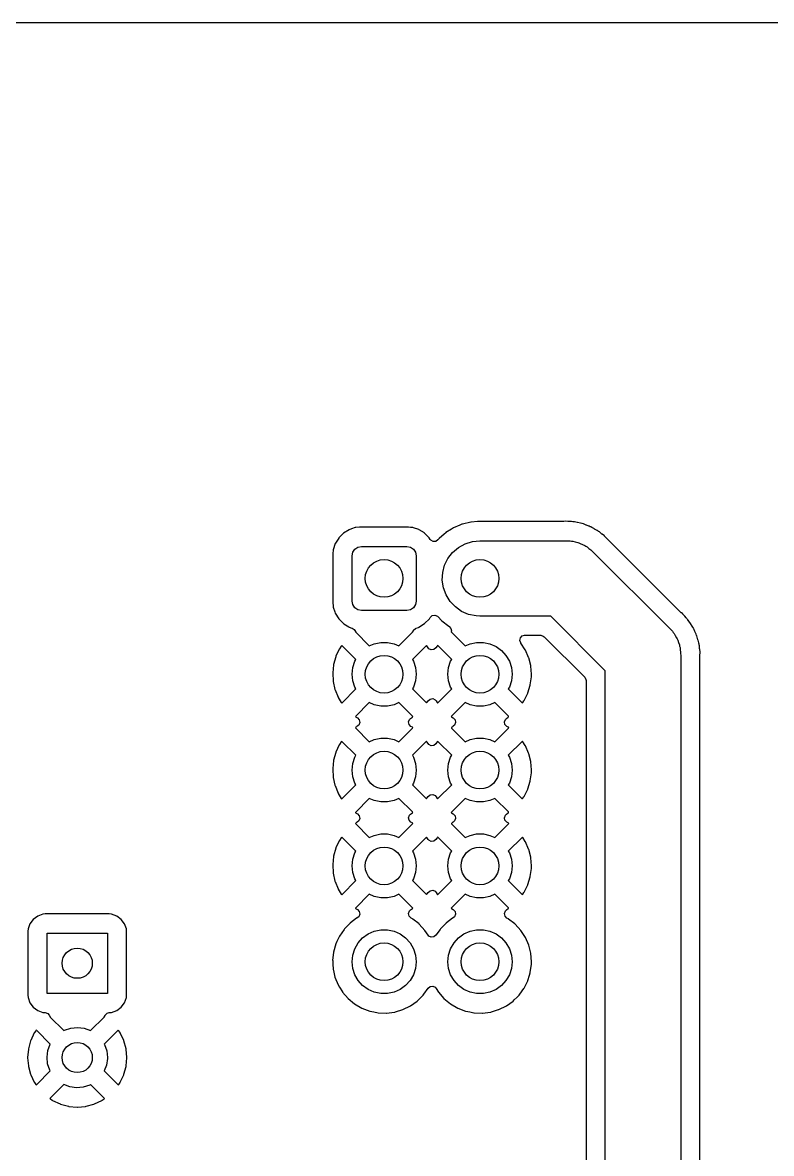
# Model space of a CAD drawing. Extents: x 80 to 223, y -132 to -72.
# Drawn here: x 159.08 to 178.91, y -101.85 to -71.88 of the extents above; entities that cross this region are included whole.
import ezdxf

# ---------------------------------------------------------------- set-up
doc = ezdxf.new("R2010")
doc.units = 0
doc.layers.add('BLACK', color=7, linetype='CONTINUOUS')

msp = doc.modelspace()

# ---------------------------------------------------------------- linework, layer by layer
at = {"layer": 'BLACK', "linetype": 'CONTINUOUS'}
for p, q in [((84.8776, -71.8825), (218.137, -71.8825)), ((170.959, -85.1197), (170.954, -85.1201)), ((171.132, -85.1057), (170.959, -85.1197)), ((170.959, -85.1197), (170.959, -85.1197)), ((171.135, -85.1055), (171.132, -85.1057)), ((171.132, -85.1057), (171.132, -85.1057)), ((173.402, -85.1055), (171.135, -85.1055)), ((173.414, -85.1049), (173.402, -85.1055)), ((173.417, -85.1046), (173.414, -85.1049)), ((173.456, -85.1008), (173.417, -85.1046)), ((173.52, -85.1049), (173.456, -85.1008)), ((173.526, -85.1053), (173.52, -85.1049)), ((173.534, -85.1055), (173.526, -85.1053)), ((173.59, -85.1055), (173.534, -85.1055)), ((173.591, -85.1056), (173.59, -85.1055)), ((173.615, -85.1066), (173.591, -85.1056)), ((173.591, -85.1056), (173.591, -85.1056)), ((173.619, -85.1068), (173.615, -85.1066)), ((173.615, -85.1066), (173.615, -85.1066)), ((173.652, -85.1124), (173.619, -85.1068)), ((173.665, -85.114), (173.652, -85.1124)), ((173.698, -85.1161), (173.665, -85.114)), ((173.774, -85.1335), (173.698, -85.1161)), ((167.582, -85.4155), (167.576, -85.4207)), ((167.732, -85.3224), (167.582, -85.4155)), ((167.79, -85.3032), (167.732, -85.3224)), ((167.893, -85.2687), (167.79, -85.3032)), ((167.9, -85.2665), (167.893, -85.2687)), ((167.893, -85.2687), (167.893, -85.2687)), ((167.907, -85.2658), (167.9, -85.2665)), ((168.002, -85.2558), (167.907, -85.2658)), ((167.907, -85.2658), (167.907, -85.2658)), ((168.006, -85.2555), (168.002, -85.2558)), ((168.002, -85.2558), (168.002, -85.2558)), ((169.306, -85.2555), (168.006, -85.2555)), ((169.358, -85.2608), (169.306, -85.2555)), ((169.404, -85.2655), (169.358, -85.2608)), ((169.411, -85.2662), (169.404, -85.2655)), ((169.404, -85.2655), (169.404, -85.2655)), ((169.417, -85.2684), (169.411, -85.2662)), ((169.431, -85.2728), (169.417, -85.2684)), ((169.417, -85.2684), (169.417, -85.2684)), ((169.579, -85.3219), (169.431, -85.2728)), ((169.585, -85.3257), (169.579, -85.3219)), ((169.722, -85.4105), (169.585, -85.3257)), ((169.585, -85.3257), (169.585, -85.3257)), ((169.729, -85.4147), (169.722, -85.4105)), ((169.854, -85.5397), (169.729, -85.4147)), ((170.289, -85.4022), (170.245, -85.4416)), ((170.294, -85.3995), (170.289, -85.4022)), ((170.444, -85.3048), (170.294, -85.3995)), ((170.294, -85.3995), (170.294, -85.3995)), ((170.495, -85.2728), (170.444, -85.3048)), ((170.663, -85.2016), (170.495, -85.2728)), ((170.714, -85.1799), (170.663, -85.2016)), ((170.718, -85.178), (170.714, -85.1799)), ((170.714, -85.1799), (170.714, -85.1799)), ((170.735, -85.1737), (170.718, -85.178)), ((170.949, -85.1213), (170.735, -85.1737)), ((170.954, -85.1201), (170.949, -85.1213)), ((170.949, -85.1213), (170.949, -85.1213)), ((173.781, -85.1348), (173.774, -85.1335)), ((173.858, -85.1481), (173.781, -85.1348)), ((173.889, -85.1588), (173.858, -85.1481)), ((173.903, -85.1626), (173.889, -85.1588)), ((173.935, -85.1698), (173.903, -85.1626)), ((173.939, -85.1717), (173.935, -85.1698)), ((174.007, -85.1993), (173.939, -85.1717)), ((173.939, -85.1717), (173.939, -85.1717)), ((174.014, -85.2016), (174.007, -85.1993)), ((174.083, -85.2255), (174.014, -85.2016)), ((174.088, -85.2272), (174.083, -85.2255)), ((174.083, -85.2255), (174.083, -85.2255)), ((174.092, -85.2296), (174.088, -85.2272)), ((174.117, -85.2427), (174.092, -85.2296)), ((174.092, -85.2296), (174.092, -85.2296)), ((174.129, -85.2485), (174.117, -85.2427)), ((174.16, -85.2608), (174.129, -85.2485)), ((174.207, -85.2896), (174.16, -85.2608)), ((174.227, -85.3015), (174.207, -85.2896)), ((174.233, -85.3048), (174.227, -85.3015)), ((174.302, -85.3419), (174.233, -85.3048)), ((174.328, -85.3618), (174.302, -85.3419)), ((174.339, -85.3695), (174.328, -85.3618)), ((174.363, -85.3839), (174.339, -85.3695)), ((174.367, -85.3865), (174.363, -85.3839)), ((174.363, -85.3839), (174.363, -85.3839)), ((174.371, -85.3898), (174.367, -85.3865)), ((174.427, -85.4374), (174.371, -85.3898)), ((174.371, -85.3898), (174.371, -85.3898)), ((167.364, -85.6913), (167.308, -85.8591)), ((167.368, -85.6838), (167.364, -85.6913)), ((167.453, -85.5469), (167.368, -85.6838)), ((167.457, -85.5407), (167.453, -85.5469)), ((167.453, -85.5469), (167.453, -85.5469)), ((167.519, -85.4786), (167.457, -85.5407)), ((167.576, -85.4207), (167.519, -85.4786)), ((169.879, -85.5786), (169.854, -85.5397)), ((169.893, -85.5973), (169.879, -85.5786)), ((169.953, -85.6341), (169.893, -85.5973)), ((170.024, -85.6322), (169.953, -85.6341)), ((170.083, -85.5922), (170.024, -85.6322)), ((170.104, -85.5666), (170.083, -85.5922)), ((170.107, -85.5627), (170.104, -85.5666)), ((170.104, -85.5666), (170.104, -85.5666)), ((170.111, -85.5594), (170.107, -85.5627)), ((170.245, -85.4416), (170.111, -85.5593)), ((170.111, -85.5593), (170.111, -85.5594)), ((170.625, -85.7929), (170.802, -85.6949)), ((170.802, -85.6949), (170.995, -85.6344)), ((170.995, -85.6344), (171.196, -85.614)), ((171.196, -85.614), (173.482, -85.614)), ((173.482, -85.614), (173.587, -85.6195)), ((173.587, -85.6195), (173.622, -85.627)), ((173.622, -85.627), (173.659, -85.6298)), ((173.659, -85.6298), (173.721, -85.6476)), ((173.721, -85.6476), (173.784, -85.6608)), ((173.784, -85.6608), (173.818, -85.6754)), ((173.818, -85.6754), (173.853, -85.6855)), ((173.853, -85.6855), (173.911, -85.7154)), ((173.911, -85.7154), (173.97, -85.7411)), ((174.432, -85.4416), (174.427, -85.4374)), ((174.495, -85.4893), (174.432, -85.4416)), ((174.498, -85.493), (174.495, -85.4893)), ((174.563, -85.5618), (174.498, -85.493)), ((174.498, -85.493), (174.498, -85.493)), ((174.566, -85.5643), (174.563, -85.5618)), ((176.524, -87.5226), (174.566, -85.5643)), ((167.308, -85.8591), (167.297, -85.9636)), ((167.297, -85.9636), (167.297, -87.2644)), ((167.806, -86.014), (167.825, -85.9183)), ((167.806, -87.214), (167.806, -86.014)), ((167.825, -85.9183), (167.879, -85.8372)), ((167.879, -85.8372), (167.96, -85.783)), ((167.96, -85.783), (168.056, -85.764)), ((168.056, -85.764), (169.256, -85.764)), ((169.256, -85.764), (169.352, -85.783)), ((169.352, -85.783), (169.433, -85.8372)), ((169.433, -85.8372), (169.487, -85.9183)), ((169.487, -85.9183), (169.506, -86.014)), ((169.506, -86.014), (169.506, -87.214)), ((170.348, -86.0841), (170.472, -85.9244)), ((170.472, -85.9244), (170.625, -85.7929)), ((173.97, -85.7411), (174, -85.7621)), ((174, -85.7621), (174.032, -85.7792)), ((174.032, -85.7792), (174.083, -85.82)), ((174.083, -85.82), (174.135, -85.857)), ((174.135, -85.857), (174.161, -85.8837)), ((174.161, -85.8837), (174.189, -85.9069)), ((174.189, -85.9069), (176.221, -87.9389)), ((170.208, -86.461), (170.259, -86.2654)), ((170.259, -86.2654), (170.348, -86.0841)), ((170.197, -86.6628), (170.208, -86.461)), ((170.227, -86.8627), (170.197, -86.6628)), ((170.297, -87.0524), (170.227, -86.8627)), ((167.825, -87.3097), (167.806, -87.214)), ((169.506, -87.214), (169.487, -87.3097)), ((170.404, -87.2241), (170.297, -87.0524)), ((167.297, -87.2644), (167.298, -87.2676)), ((167.298, -87.2676), (167.298, -87.2676)), ((167.298, -87.2676), (167.304, -87.3292)), ((167.304, -87.3292), (167.308, -87.3702)), ((167.308, -87.3702), (167.311, -87.3767)), ((167.311, -87.3767), (167.311, -87.3767)), ((167.311, -87.3767), (167.353, -87.5034)), ((167.353, -87.5034), (167.364, -87.5379)), ((167.879, -87.3908), (167.825, -87.3097)), ((167.96, -87.445), (167.879, -87.3908)), ((168.056, -87.464), (167.96, -87.445)), ((169.256, -87.464), (168.056, -87.464)), ((169.352, -87.445), (169.256, -87.464)), ((169.433, -87.3908), (169.352, -87.445)), ((169.487, -87.3097), (169.433, -87.3908)), ((170.543, -87.371), (170.404, -87.2241)), ((170.708, -87.4869), (170.543, -87.371)), ((170.894, -87.5672), (170.708, -87.4869)), ((167.364, -87.5379), (167.458, -87.6883)), ((167.458, -87.6883), (167.463, -87.6935)), ((167.463, -87.6935), (167.508, -87.7383)), ((167.508, -87.7383), (167.583, -87.8133)), ((167.583, -87.8133), (167.589, -87.8171)), ((167.589, -87.8171), (167.589, -87.8171)), ((167.589, -87.8171), (167.726, -87.9017)), ((169.58, -87.9055), (169.73, -87.8125)), ((169.73, -87.8125), (169.855, -87.6873)), ((169.855, -87.6873), (169.879, -87.6481)), ((169.879, -87.6481), (169.932, -87.6006)), ((169.932, -87.6006), (170.002, -87.5892)), ((170.002, -87.5892), (170.067, -87.6174)), ((170.067, -87.6174), (170.078, -87.6276)), ((170.078, -87.6276), (170.183, -87.7387)), ((170.183, -87.7387), (170.187, -87.7418)), ((170.187, -87.7418), (170.187, -87.7418)), ((170.187, -87.7418), (170.367, -87.8788)), ((171.091, -87.6085), (170.894, -87.5672)), ((171.196, -87.614), (171.091, -87.6085)), ((173.068, -87.614), (171.196, -87.614)), ((174.514, -89.0602), (173.068, -87.614)), ((176.533, -87.5308), (176.524, -87.5226)), ((176.565, -87.5573), (176.533, -87.5308)), ((176.569, -87.5611), (176.565, -87.5573)), ((176.612, -87.6103), (176.569, -87.5611)), ((176.569, -87.5611), (176.569, -87.5611)), ((176.617, -87.616), (176.612, -87.6103)), ((176.657, -87.6557), (176.617, -87.616)), ((176.677, -87.6773), (176.657, -87.6557)), ((176.687, -87.6925), (176.677, -87.6773)), ((176.696, -87.7041), (176.687, -87.6925)), ((176.704, -87.7148), (176.696, -87.7041)), ((176.722, -87.7356), (176.704, -87.7148)), ((176.726, -87.7394), (176.722, -87.7356)), ((176.722, -87.7356), (176.722, -87.7356)), ((176.729, -87.7437), (176.726, -87.7394)), ((176.768, -87.8059), (176.729, -87.7437)), ((176.729, -87.7437), (176.729, -87.7437)), ((176.771, -87.8114), (176.768, -87.8059)), ((176.817, -87.8756), (176.771, -87.8114)), ((167.726, -87.9017), (167.733, -87.9061)), ((167.733, -87.9061), (167.804, -87.9296)), ((167.804, -87.9296), (167.808, -87.931)), ((167.808, -87.931), (167.867, -87.9714)), ((167.867, -87.9714), (167.877, -87.9972)), ((167.877, -87.9972), (167.879, -87.9965)), ((167.879, -87.9965), (167.904, -88.0428)), ((167.904, -88.0428), (168.264, -88.4031)), ((169.048, -88.4031), (169.409, -88.0414)), ((169.409, -88.0414), (169.432, -87.9997)), ((169.432, -87.9997), (169.434, -87.9897)), ((169.434, -87.9897), (169.485, -87.9395)), ((169.485, -87.9395), (169.505, -87.9305)), ((169.505, -87.9305), (169.563, -87.9113)), ((169.563, -87.9113), (169.58, -87.9055)), ((170.367, -87.8788), (170.376, -87.8861)), ((170.376, -87.8861), (170.381, -87.8885)), ((170.381, -87.8885), (170.381, -87.8886)), ((170.381, -87.8886), (170.427, -87.9423)), ((170.427, -87.9423), (170.438, -88.0033)), ((170.438, -88.0033), (170.436, -88.0289)), ((170.436, -88.0289), (170.444, -88.0428)), ((170.444, -88.0428), (170.804, -88.4031)), ((176.221, -87.9389), (176.291, -88.0167)), ((176.291, -88.0167), (176.311, -88.0474)), ((176.311, -88.0474), (176.335, -88.0753)), ((176.335, -88.0753), (176.366, -88.1318)), ((176.83, -87.9023), (176.817, -87.8756)), ((176.831, -87.9051), (176.83, -87.9023)), ((176.838, -87.917), (176.831, -87.9051)), ((176.855, -87.9448), (176.838, -87.917)), ((176.857, -87.9495), (176.855, -87.9448)), ((176.886, -88.0172), (176.857, -87.9495)), ((176.889, -88.0232), (176.886, -88.0172)), ((176.921, -88.0892), (176.889, -88.0232)), ((176.923, -88.0938), (176.921, -88.0892)), ((176.921, -88.0892), (176.921, -88.0892)), ((176.933, -88.1252), (176.923, -88.0938)), ((167.522, -88.4064), (167.474, -88.4767)), ((167.534, -88.3968), (167.522, -88.4064)), ((167.546, -88.4031), (167.534, -88.3968)), ((167.906, -88.7629), (167.546, -88.4031)), ((168.264, -88.4031), (168.393, -88.3456)), ((168.393, -88.3456), (168.567, -88.3087)), ((168.567, -88.3087), (168.745, -88.3087)), ((168.745, -88.3087), (168.919, -88.3456)), ((168.919, -88.3456), (169.048, -88.4031)), ((169.769, -88.4004), (169.406, -88.7629)), ((169.778, -88.396), (169.769, -88.4004)), ((169.789, -88.4052), (169.778, -88.396)), ((169.819, -88.452), (169.789, -88.4052)), ((170.062, -88.4064), (170.029, -88.4545)), ((170.074, -88.3968), (170.062, -88.4064)), ((170.086, -88.4031), (170.074, -88.3968)), ((170.446, -88.7629), (170.086, -88.4031)), ((170.804, -88.4031), (170.933, -88.3456)), ((170.933, -88.3456), (171.107, -88.3087)), ((171.107, -88.3087), (171.285, -88.3087)), ((171.285, -88.3087), (171.459, -88.3456)), ((171.459, -88.3456), (171.621, -88.4179)), ((172.252, -88.2592), (172.266, -88.1896)), ((172.276, -88.3223), (172.252, -88.2592)), ((172.266, -88.1896), (172.315, -88.1387)), ((172.276, -88.3226), (172.276, -88.3223)), ((172.277, -88.3246), (172.276, -88.3226)), ((172.277, -88.3254), (172.277, -88.3246)), ((172.278, -88.3269), (172.277, -88.3254)), ((172.394, -88.5057), (172.278, -88.3269)), ((172.315, -88.1387), (172.377, -88.1225)), ((172.377, -88.1225), (172.805, -88.1225)), ((172.805, -88.1225), (172.873, -88.1425)), ((172.873, -88.1425), (172.894, -88.1594)), ((172.894, -88.1594), (173.969, -89.2339)), ((176.366, -88.1318), (176.402, -88.1858)), ((176.402, -88.1858), (176.415, -88.2199)), ((176.415, -88.2199), (176.433, -88.2521)), ((176.433, -88.2521), (176.452, -88.3137)), ((176.452, -88.3137), (176.476, -88.3737)), ((176.476, -88.3737), (176.483, -88.4099)), ((176.483, -88.4099), (176.494, -88.4449)), ((176.937, -88.138), (176.933, -88.1252)), ((176.95, -88.1683), (176.937, -88.138)), ((176.951, -88.1732), (176.95, -88.1683)), ((176.969, -88.2446), (176.951, -88.1732)), ((176.971, -88.251), (176.969, -88.2446)), ((176.992, -88.3213), (176.971, -88.251)), ((176.993, -88.3262), (176.992, -88.3213)), ((176.994, -88.3312), (176.993, -88.3262)), ((176.998, -88.3587), (176.994, -88.3312)), ((177, -88.3721), (176.998, -88.3587)), ((177.008, -88.404), (177, -88.3721)), ((177.008, -88.4091), (177.008, -88.404)), ((177.014, -88.4824), (177.008, -88.4091)), ((177.008, -88.4091), (177.008, -88.4091)), ((167.376, -88.6885), (167.319, -88.8937)), ((167.379, -88.6788), (167.376, -88.6885)), ((167.469, -88.4856), (167.379, -88.6788)), ((167.474, -88.4767), (167.469, -88.4856)), ((169.84, -88.4764), (169.819, -88.452)), ((169.904, -88.5077), (169.84, -88.4764)), ((169.974, -88.4995), (169.904, -88.5077)), ((170.029, -88.4545), (169.974, -88.4995)), ((171.621, -88.4179), (171.765, -88.5223)), ((171.765, -88.5223), (171.884, -88.6544)), ((171.884, -88.6544), (171.973, -88.8083)), ((172.399, -88.5148), (172.394, -88.5057)), ((172.484, -88.7101), (172.399, -88.5148)), ((172.487, -88.7199), (172.484, -88.7101)), ((176.494, -88.4449), (176.5, -88.5092)), ((176.5, -88.5092), (176.511, -88.5728)), ((176.511, -88.5728), (176.51, -88.6095)), ((176.51, -88.6095), (176.514, -88.646)), ((176.514, -88.646), (176.514, -106.68)), ((177.015, -88.4889), (177.014, -88.4824)), ((177.025, -88.5668), (177.015, -88.4889)), ((177.022, -88.67), (177.023, -88.6665)), ((177.022, -106.6), (177.022, -88.67)), ((177.023, -88.6665), (177.025, -88.5718)), ((177.025, -88.5718), (177.025, -88.5668)), ((177.025, -88.5718), (177.025, -88.5718)), ((167.317, -88.9038), (167.294, -89.1156)), ((167.319, -88.8937), (167.317, -88.9038)), ((167.806, -89.154), (167.825, -88.9773)), ((167.825, -88.9773), (167.879, -88.8083)), ((167.879, -88.8083), (167.906, -88.7629)), ((169.406, -88.7629), (169.433, -88.8083)), ((169.433, -88.8083), (169.487, -88.9773)), ((169.487, -88.9773), (169.506, -89.154)), ((170.346, -89.154), (170.365, -88.9773)), ((170.365, -88.9773), (170.419, -88.8083)), ((170.419, -88.8083), (170.446, -88.7629)), ((171.973, -88.8083), (172.027, -88.9773)), ((172.027, -88.9773), (172.046, -89.154)), ((172.539, -88.9264), (172.487, -88.7199)), ((172.541, -88.9366), (172.539, -88.9264)), ((172.558, -89.1506), (172.541, -88.9366)), ((167.294, -89.1156), (167.294, -89.1259)), ((167.294, -89.1259), (167.306, -89.3385)), ((167.825, -89.3307), (167.806, -89.154)), ((169.506, -89.154), (169.487, -89.3307)), ((170.365, -89.3307), (170.346, -89.154)), ((172.046, -89.154), (172.027, -89.3307)), ((172.529, -89.4368), (172.557, -89.2239)), ((172.557, -89.2172), (172.559, -89.1574)), ((172.557, -89.2239), (172.557, -89.2172)), ((172.559, -89.1574), (172.558, -89.1506)), ((173.969, -89.2339), (174.003, -89.2962)), ((174.003, -89.2962), (174.005, -89.323)), ((174.514, -106.266), (174.514, -89.0602)), ((167.306, -89.3385), (167.308, -89.3487)), ((167.308, -89.3487), (167.355, -89.5564)), ((167.355, -89.5564), (167.358, -89.5663)), ((167.358, -89.5663), (167.438, -89.7636)), ((167.542, -89.9091), (167.906, -89.5451)), ((167.879, -89.4997), (167.825, -89.3307)), ((167.906, -89.5451), (167.879, -89.4997)), ((169.433, -89.4997), (169.406, -89.5451)), ((169.406, -89.5451), (169.766, -89.9053)), ((169.487, -89.3307), (169.433, -89.4997)), ((170.082, -89.9091), (170.446, -89.5451)), ((170.419, -89.4997), (170.365, -89.3307)), ((170.446, -89.5451), (170.419, -89.4997)), ((171.973, -89.4997), (171.946, -89.5451)), ((171.946, -89.5451), (172.306, -89.9053)), ((172.027, -89.3307), (171.973, -89.4997)), ((172.464, -89.6507), (172.526, -89.4469)), ((172.526, -89.4469), (172.529, -89.4368)), ((174.005, -89.323), (174.005, -106.003)), ((167.438, -89.7636), (167.442, -89.7728)), ((167.442, -89.7728), (167.522, -89.9034)), ((167.522, -89.9034), (167.533, -89.9129)), ((167.533, -89.9129), (167.542, -89.9091)), ((168.264, -89.9049), (167.903, -90.2665)), ((168.393, -89.9624), (168.264, -89.9049)), ((169.048, -89.9049), (168.919, -89.9624)), ((169.407, -90.2639), (169.048, -89.9049)), ((169.766, -89.9053), (169.778, -89.9118)), ((169.778, -89.9118), (169.79, -89.9029)), ((169.79, -89.9029), (169.824, -89.8558)), ((169.824, -89.8558), (169.825, -89.8566)), ((169.825, -89.8566), (169.873, -89.8129)), ((169.873, -89.8129), (169.943, -89.8007)), ((169.943, -89.8007), (170.008, -89.8282)), ((170.008, -89.8282), (170.036, -89.86)), ((170.036, -89.86), (170.062, -89.9034)), ((170.062, -89.9034), (170.073, -89.9129)), ((170.073, -89.9129), (170.082, -89.9091)), ((170.804, -89.9049), (170.443, -90.2665)), ((170.933, -89.9624), (170.804, -89.9049)), ((171.588, -89.9049), (171.459, -89.9624)), ((171.947, -90.2639), (171.588, -89.9049)), ((172.306, -89.9053), (172.318, -89.9118)), ((172.318, -89.9118), (172.33, -89.9029)), ((172.33, -89.9029), (172.361, -89.86)), ((172.361, -89.86), (172.366, -89.8512)), ((172.366, -89.8512), (172.461, -89.6603)), ((172.461, -89.6603), (172.464, -89.6507)), ((168.567, -89.9993), (168.393, -89.9624)), ((168.745, -89.9993), (168.567, -89.9993)), ((168.919, -89.9624), (168.745, -89.9993)), ((171.107, -89.9993), (170.933, -89.9624)), ((171.285, -89.9993), (171.107, -89.9993)), ((171.459, -89.9624), (171.285, -89.9993)), ((167.903, -90.2665), (167.896, -90.2789)), ((167.896, -90.2789), (167.901, -90.2859)), ((167.901, -90.2859), (167.948, -90.3135)), ((167.984, -90.5007), (167.943, -90.5341)), ((167.948, -90.3135), (167.997, -90.3651)), ((168.01, -90.4349), (167.984, -90.5007)), ((167.997, -90.3651), (168.01, -90.4349)), ((169.303, -90.416), (169.328, -90.3496)), ((169.318, -90.4854), (169.303, -90.416)), ((169.368, -90.5359), (169.318, -90.4854)), ((169.328, -90.3496), (169.356, -90.323)), ((169.356, -90.323), (169.405, -90.2877)), ((169.405, -90.2877), (169.412, -90.2789)), ((169.414, -90.277), (169.407, -90.2639)), ((169.412, -90.2789), (169.414, -90.277)), ((170.443, -90.2665), (170.436, -90.2789)), ((170.436, -90.2789), (170.441, -90.2859)), ((170.441, -90.2859), (170.488, -90.3135)), ((170.524, -90.5007), (170.483, -90.5341)), ((170.488, -90.3135), (170.537, -90.3651)), ((170.55, -90.4349), (170.524, -90.5007)), ((170.537, -90.3651), (170.55, -90.4349)), ((171.843, -90.416), (171.868, -90.3496)), ((171.858, -90.4854), (171.843, -90.416)), ((171.908, -90.5359), (171.858, -90.4854)), ((171.868, -90.3496), (171.896, -90.323)), ((171.896, -90.323), (171.945, -90.2877)), ((171.945, -90.2877), (171.954, -90.277)), ((171.954, -90.277), (171.947, -90.2639)), ((167.906, -90.5591), (167.897, -90.5704)), ((167.897, -90.5704), (167.904, -90.5828)), ((167.904, -90.5828), (168.264, -90.9431)), ((167.926, -90.544), (167.906, -90.5591)), ((167.934, -90.5385), (167.926, -90.544)), ((167.943, -90.5341), (167.934, -90.5385)), ((169.048, -90.9431), (169.409, -90.5814)), ((169.406, -90.5565), (169.368, -90.5359)), ((169.41, -90.5592), (169.406, -90.5565)), ((169.409, -90.5814), (169.416, -90.5685)), ((169.416, -90.5685), (169.41, -90.5592)), ((170.446, -90.5591), (170.437, -90.5704)), ((170.437, -90.5704), (170.444, -90.5828)), ((170.444, -90.5828), (170.804, -90.9431)), ((170.466, -90.544), (170.446, -90.5591)), ((170.474, -90.5385), (170.466, -90.544)), ((170.483, -90.5341), (170.474, -90.5385)), ((171.588, -90.9431), (171.949, -90.5814)), ((171.946, -90.5565), (171.908, -90.5359)), ((171.95, -90.5592), (171.946, -90.5565)), ((171.949, -90.5814), (171.956, -90.5685)), ((171.956, -90.5685), (171.95, -90.5592)), ((167.469, -91.0256), (167.379, -91.2188)), ((167.474, -91.0167), (167.469, -91.0256)), ((167.522, -90.9464), (167.474, -91.0167)), ((167.534, -90.9368), (167.522, -90.9464)), ((167.546, -90.9431), (167.534, -90.9368)), ((167.906, -91.3029), (167.546, -90.9431)), ((168.264, -90.9431), (168.393, -90.8856)), ((168.393, -90.8856), (168.567, -90.8487)), ((168.567, -90.8487), (168.745, -90.8487)), ((168.745, -90.8487), (168.919, -90.8856)), ((168.919, -90.8856), (169.048, -90.9431)), ((169.769, -90.9404), (169.406, -91.3029)), ((169.778, -90.936), (169.769, -90.9404)), ((169.789, -90.9452), (169.778, -90.936)), ((169.819, -90.992), (169.789, -90.9452)), ((169.84, -91.0164), (169.819, -90.992)), ((169.904, -91.0477), (169.84, -91.0164)), ((169.974, -91.0395), (169.904, -91.0477)), ((170.029, -90.9945), (169.974, -91.0395)), ((170.062, -90.9464), (170.029, -90.9945)), ((170.074, -90.9368), (170.062, -90.9464)), ((170.086, -90.9431), (170.074, -90.9368)), ((170.446, -91.3029), (170.086, -90.9431)), ((170.804, -90.9431), (170.933, -90.8856)), ((170.933, -90.8856), (171.107, -90.8487)), ((171.107, -90.8487), (171.285, -90.8487)), ((171.285, -90.8487), (171.459, -90.8856)), ((171.459, -90.8856), (171.588, -90.9431)), ((172.309, -90.9404), (171.946, -91.3029)), ((172.318, -90.936), (172.309, -90.9404)), ((172.329, -90.9452), (172.318, -90.936)), ((172.394, -91.0457), (172.329, -90.9452)), ((172.399, -91.0548), (172.394, -91.0457)), ((172.484, -91.2501), (172.399, -91.0548)), ((167.376, -91.2285), (167.319, -91.4337)), ((167.379, -91.2188), (167.376, -91.2285)), ((167.825, -91.5173), (167.879, -91.3483)), ((167.879, -91.3483), (167.906, -91.3029)), ((169.406, -91.3029), (169.433, -91.3483)), ((169.433, -91.3483), (169.487, -91.5173)), ((170.365, -91.5173), (170.419, -91.3483)), ((170.419, -91.3483), (170.446, -91.3029)), ((171.946, -91.3029), (171.973, -91.3483)), ((171.973, -91.3483), (172.027, -91.5173)), ((172.487, -91.2599), (172.484, -91.2501)), ((172.539, -91.4664), (172.487, -91.2599)), ((167.317, -91.4438), (167.294, -91.6556)), ((167.294, -91.6556), (167.294, -91.6659)), ((167.294, -91.6659), (167.306, -91.8785)), ((167.319, -91.4337), (167.317, -91.4438)), ((167.806, -91.694), (167.825, -91.5173)), ((167.825, -91.8707), (167.806, -91.694)), ((169.487, -91.5173), (169.506, -91.694)), ((169.506, -91.694), (169.487, -91.8707)), ((170.346, -91.694), (170.365, -91.5173)), ((170.365, -91.8707), (170.346, -91.694)), ((172.027, -91.5173), (172.046, -91.694)), ((172.046, -91.694), (172.027, -91.8707)), ((172.541, -91.4766), (172.539, -91.4664)), ((172.558, -91.6906), (172.541, -91.4766)), ((172.557, -91.7572), (172.559, -91.6974)), ((172.559, -91.6974), (172.558, -91.6906)), ((167.306, -91.8785), (167.308, -91.8887)), ((167.308, -91.8887), (167.355, -92.0964)), ((167.879, -92.0397), (167.825, -91.8707)), ((169.487, -91.8707), (169.433, -92.0397)), ((170.419, -92.0397), (170.365, -91.8707)), ((172.027, -91.8707), (171.973, -92.0397)), ((172.464, -92.1907), (172.526, -91.9869)), ((172.526, -91.9869), (172.529, -91.9768)), ((172.529, -91.9768), (172.557, -91.7639)), ((172.557, -91.7639), (172.557, -91.7572)), ((167.355, -92.0964), (167.358, -92.1063)), ((167.358, -92.1063), (167.438, -92.3036)), ((167.438, -92.3036), (167.442, -92.3128)), ((167.442, -92.3128), (167.522, -92.4434)), ((167.542, -92.4491), (167.906, -92.0851)), ((167.906, -92.0851), (167.879, -92.0397)), ((169.433, -92.0397), (169.406, -92.0851)), ((169.406, -92.0851), (169.766, -92.4453)), ((170.082, -92.4491), (170.446, -92.0851)), ((170.446, -92.0851), (170.419, -92.0397)), ((171.973, -92.0397), (171.946, -92.0851)), ((171.946, -92.0851), (172.306, -92.4453)), ((172.366, -92.3912), (172.461, -92.2003)), ((172.461, -92.2003), (172.464, -92.1907)), ((167.522, -92.4434), (167.533, -92.4529)), ((167.533, -92.4529), (167.542, -92.4491)), ((168.264, -92.4449), (167.903, -92.8065)), ((168.393, -92.5024), (168.264, -92.4449)), ((168.567, -92.5393), (168.393, -92.5024)), ((168.745, -92.5393), (168.567, -92.5393)), ((168.919, -92.5024), (168.745, -92.5393)), ((169.048, -92.4449), (168.919, -92.5024)), ((169.407, -92.8039), (169.048, -92.4449)), ((169.766, -92.4453), (169.778, -92.4518)), ((169.778, -92.4518), (169.79, -92.4429)), ((169.79, -92.4429), (169.824, -92.3958)), ((169.824, -92.3958), (169.825, -92.3966)), ((169.825, -92.3966), (169.873, -92.3529)), ((169.873, -92.3529), (169.943, -92.3407)), ((169.943, -92.3407), (170.008, -92.3682)), ((170.008, -92.3682), (170.036, -92.4)), ((170.036, -92.4), (170.062, -92.4434)), ((170.062, -92.4434), (170.073, -92.4529)), ((170.073, -92.4529), (170.082, -92.4491)), ((170.804, -92.4449), (170.443, -92.8065)), ((170.933, -92.5024), (170.804, -92.4449)), ((171.107, -92.5393), (170.933, -92.5024)), ((171.285, -92.5393), (171.107, -92.5393)), ((171.459, -92.5024), (171.285, -92.5393)), ((171.588, -92.4449), (171.459, -92.5024)), ((171.947, -92.8039), (171.588, -92.4449)), ((172.306, -92.4453), (172.318, -92.4518)), ((172.318, -92.4518), (172.33, -92.4429)), ((172.33, -92.4429), (172.361, -92.4)), ((172.361, -92.4), (172.366, -92.3912)), ((167.903, -92.8065), (167.896, -92.8189)), ((167.896, -92.8189), (167.901, -92.8259)), ((167.901, -92.8259), (167.948, -92.8535)), ((167.948, -92.8535), (167.997, -92.9051)), ((167.997, -92.9051), (168.01, -92.9749)), ((169.303, -92.956), (169.328, -92.8896)), ((169.328, -92.8896), (169.356, -92.863)), ((169.356, -92.863), (169.405, -92.8277)), ((169.405, -92.8277), (169.412, -92.8189)), ((169.414, -92.817), (169.407, -92.8039)), ((169.412, -92.8189), (169.414, -92.817)), ((170.443, -92.8065), (170.436, -92.8189)), ((170.436, -92.8189), (170.441, -92.8259)), ((170.441, -92.8259), (170.488, -92.8535)), ((170.488, -92.8535), (170.537, -92.9051)), ((170.537, -92.9051), (170.55, -92.9749)), ((171.843, -92.956), (171.868, -92.8896)), ((171.868, -92.8896), (171.896, -92.863)), ((171.896, -92.863), (171.945, -92.8277)), ((171.945, -92.8277), (171.954, -92.817)), ((171.954, -92.817), (171.947, -92.8039)), ((167.906, -93.0991), (167.897, -93.1104)), ((167.897, -93.1104), (167.904, -93.1228)), ((167.904, -93.1228), (168.264, -93.4831)), ((167.926, -93.084), (167.906, -93.0991)), ((167.934, -93.0785), (167.926, -93.084)), ((167.943, -93.0741), (167.934, -93.0785)), ((167.984, -93.0407), (167.943, -93.0741)), ((168.01, -92.9749), (167.984, -93.0407)), ((169.048, -93.4831), (169.409, -93.1214)), ((169.318, -93.0254), (169.303, -92.956)), ((169.368, -93.0759), (169.318, -93.0254)), ((169.406, -93.0965), (169.368, -93.0759)), ((169.41, -93.0992), (169.406, -93.0965)), ((169.409, -93.1214), (169.416, -93.1085)), ((169.416, -93.1085), (169.41, -93.0992)), ((170.446, -93.0991), (170.437, -93.1104)), ((170.437, -93.1104), (170.444, -93.1228)), ((170.444, -93.1228), (170.804, -93.4831)), ((170.466, -93.084), (170.446, -93.0991)), ((170.474, -93.0785), (170.466, -93.084)), ((170.483, -93.0741), (170.474, -93.0785)), ((170.524, -93.0407), (170.483, -93.0741)), ((170.55, -92.9749), (170.524, -93.0407)), ((171.588, -93.4831), (171.949, -93.1214)), ((171.858, -93.0254), (171.843, -92.956)), ((171.908, -93.0759), (171.858, -93.0254)), ((171.946, -93.0965), (171.908, -93.0759)), ((171.95, -93.0992), (171.946, -93.0965)), ((171.949, -93.1214), (171.956, -93.1085)), ((171.956, -93.1085), (171.95, -93.0992)), ((167.522, -93.4864), (167.474, -93.5567)), ((167.534, -93.4768), (167.522, -93.4864)), ((167.546, -93.4831), (167.534, -93.4768)), ((167.906, -93.8429), (167.546, -93.4831)), ((168.264, -93.4831), (168.393, -93.4256)), ((168.393, -93.4256), (168.567, -93.3887)), ((168.567, -93.3887), (168.745, -93.3887)), ((168.745, -93.3887), (168.919, -93.4256)), ((168.919, -93.4256), (169.048, -93.4831)), ((169.769, -93.4804), (169.406, -93.8429)), ((169.778, -93.476), (169.769, -93.4804)), ((169.789, -93.4852), (169.778, -93.476)), ((169.819, -93.532), (169.789, -93.4852)), ((170.062, -93.4864), (170.029, -93.5345)), ((170.074, -93.4768), (170.062, -93.4864)), ((170.086, -93.4831), (170.074, -93.4768)), ((170.446, -93.8429), (170.086, -93.4831)), ((170.804, -93.4831), (170.933, -93.4256)), ((170.933, -93.4256), (171.107, -93.3887)), ((171.107, -93.3887), (171.285, -93.3887)), ((171.285, -93.3887), (171.459, -93.4256)), ((171.459, -93.4256), (171.588, -93.4831)), ((172.309, -93.4804), (171.946, -93.8429)), ((172.318, -93.476), (172.309, -93.4804)), ((172.329, -93.4852), (172.318, -93.476)), ((172.394, -93.5857), (172.329, -93.4852)), ((167.376, -93.7685), (167.319, -93.9737)), ((167.379, -93.7588), (167.376, -93.7685)), ((167.469, -93.5656), (167.379, -93.7588)), ((167.474, -93.5567), (167.469, -93.5656)), ((169.84, -93.5564), (169.819, -93.532)), ((169.904, -93.5877), (169.84, -93.5564)), ((169.974, -93.5795), (169.904, -93.5877)), ((170.029, -93.5345), (169.974, -93.5795)), ((172.399, -93.5948), (172.394, -93.5857)), ((172.484, -93.7901), (172.399, -93.5948)), ((172.487, -93.7999), (172.484, -93.7901)), ((172.539, -94.0064), (172.487, -93.7999)), ((167.317, -93.9838), (167.294, -94.1956)), ((167.319, -93.9737), (167.317, -93.9838)), ((167.806, -94.234), (167.825, -94.0573)), ((167.825, -94.0573), (167.879, -93.8883)), ((167.879, -93.8883), (167.906, -93.8429)), ((169.406, -93.8429), (169.433, -93.8883)), ((169.433, -93.8883), (169.487, -94.0573)), ((169.487, -94.0573), (169.506, -94.234)), ((170.346, -94.234), (170.365, -94.0573)), ((170.365, -94.0573), (170.419, -93.8883)), ((170.419, -93.8883), (170.446, -93.8429)), ((171.946, -93.8429), (171.973, -93.8883)), ((171.973, -93.8883), (172.027, -94.0573)), ((172.027, -94.0573), (172.046, -94.234)), ((172.541, -94.0166), (172.539, -94.0064)), ((172.558, -94.2306), (172.541, -94.0166)), ((167.294, -94.1956), (167.294, -94.2059)), ((167.294, -94.2059), (167.306, -94.4185)), ((167.825, -94.4107), (167.806, -94.234)), ((167.879, -94.5797), (167.825, -94.4107)), ((169.487, -94.4107), (169.433, -94.5797)), ((169.506, -94.234), (169.487, -94.4107)), ((170.365, -94.4107), (170.346, -94.234)), ((170.419, -94.5797), (170.365, -94.4107)), ((172.027, -94.4107), (171.973, -94.5797)), ((172.046, -94.234), (172.027, -94.4107)), ((172.529, -94.5168), (172.557, -94.3039)), ((172.557, -94.2972), (172.559, -94.2374)), ((172.557, -94.3039), (172.557, -94.2972)), ((172.559, -94.2374), (172.558, -94.2306)), ((167.306, -94.4185), (167.308, -94.4287)), ((167.308, -94.4287), (167.355, -94.6364)), ((167.355, -94.6364), (167.358, -94.6463)), ((167.358, -94.6463), (167.438, -94.8436)), ((167.542, -94.9891), (167.906, -94.6251)), ((167.906, -94.6251), (167.879, -94.5797)), ((169.433, -94.5797), (169.406, -94.6251)), ((169.406, -94.6251), (169.766, -94.9853)), ((170.082, -94.9891), (170.446, -94.6251)), ((170.446, -94.6251), (170.419, -94.5797)), ((171.973, -94.5797), (171.946, -94.6251)), ((171.946, -94.6251), (172.306, -94.9853)), ((172.464, -94.7307), (172.526, -94.5269)), ((172.526, -94.5269), (172.529, -94.5168)), ((167.438, -94.8436), (167.442, -94.8528)), ((167.442, -94.8528), (167.522, -94.9834)), ((167.522, -94.9834), (167.533, -94.9929)), ((167.533, -94.9929), (167.542, -94.9891)), ((168.264, -94.9849), (167.903, -95.3465)), ((168.393, -95.0424), (168.264, -94.9849)), ((169.048, -94.9849), (168.919, -95.0424)), ((169.407, -95.3439), (169.048, -94.9849)), ((169.766, -94.9853), (169.778, -94.9918)), ((169.778, -94.9918), (169.79, -94.9829)), ((169.79, -94.9829), (169.824, -94.9358)), ((169.824, -94.9358), (169.825, -94.9366)), ((169.825, -94.9366), (169.873, -94.8929)), ((169.873, -94.8929), (169.943, -94.8807)), ((169.943, -94.8807), (170.008, -94.9082)), ((170.008, -94.9082), (170.036, -94.94)), ((170.036, -94.94), (170.062, -94.9834)), ((170.062, -94.9834), (170.073, -94.9929)), ((170.073, -94.9929), (170.082, -94.9891)), ((170.804, -94.9849), (170.443, -95.3465)), ((170.933, -95.0424), (170.804, -94.9849)), ((171.588, -94.9849), (171.459, -95.0424)), ((171.947, -95.3439), (171.588, -94.9849)), ((172.306, -94.9853), (172.318, -94.9918)), ((172.318, -94.9918), (172.33, -94.9829)), ((172.33, -94.9829), (172.361, -94.94)), ((172.361, -94.94), (172.366, -94.9312)), ((172.366, -94.9312), (172.461, -94.7403)), ((172.461, -94.7403), (172.464, -94.7307)), ((168.567, -95.0793), (168.393, -95.0424)), ((168.745, -95.0793), (168.567, -95.0793)), ((168.919, -95.0424), (168.745, -95.0793)), ((171.107, -95.0793), (170.933, -95.0424)), ((171.285, -95.0793), (171.107, -95.0793)), ((171.459, -95.0424), (171.285, -95.0793)), ((159.481, -95.5634), (159.365, -95.6507)), ((159.618, -95.5123), (159.481, -95.5634)), ((159.68, -95.5055), (159.618, -95.5123)), ((161.376, -95.5055), (159.68, -95.5055)), ((161.438, -95.5123), (161.376, -95.5055)), ((161.575, -95.5634), (161.438, -95.5123)), ((161.691, -95.6507), (161.575, -95.5634)), ((167.903, -95.3465), (167.896, -95.3589)), ((167.896, -95.3589), (167.901, -95.3659)), ((167.901, -95.3659), (167.948, -95.3932)), ((167.983, -95.5804), (167.943, -95.6138)), ((167.948, -95.3932), (167.997, -95.4448)), ((168.01, -95.5146), (167.983, -95.5804)), ((167.997, -95.4448), (168.01, -95.5146)), ((169.304, -95.4957), (169.329, -95.4292)), ((169.319, -95.5651), (169.304, -95.4957)), ((169.369, -95.6155), (169.319, -95.5651)), ((169.329, -95.4292), (169.356, -95.4026)), ((169.356, -95.4026), (169.405, -95.3677)), ((169.405, -95.3677), (169.414, -95.357)), ((169.414, -95.357), (169.407, -95.3439)), ((170.443, -95.3465), (170.436, -95.3589)), ((170.436, -95.3589), (170.441, -95.3659)), ((170.441, -95.3659), (170.488, -95.3932)), ((170.523, -95.5804), (170.483, -95.6138)), ((170.488, -95.3932), (170.537, -95.4448)), ((170.55, -95.5146), (170.523, -95.5804)), ((170.537, -95.4448), (170.55, -95.5146)), ((171.844, -95.4957), (171.869, -95.4292)), ((171.859, -95.5651), (171.844, -95.4957)), ((171.909, -95.6155), (171.859, -95.5651)), ((171.869, -95.4292), (171.896, -95.4026)), ((171.896, -95.4026), (171.945, -95.3677)), ((171.945, -95.3677), (171.954, -95.357)), ((171.954, -95.357), (171.947, -95.3439)), ((159.226, -95.9037), (159.219, -95.9659)), ((159.277, -95.7673), (159.226, -95.9037)), ((159.365, -95.6507), (159.277, -95.7673)), ((161.779, -95.7673), (161.691, -95.6507)), ((161.83, -95.9037), (161.779, -95.7673)), ((161.837, -95.9659), (161.83, -95.9037)), ((167.606, -95.9064), (167.597, -95.9161)), ((167.747, -95.7584), (167.606, -95.9064)), ((167.751, -95.7546), (167.747, -95.7584)), ((167.769, -95.741), (167.751, -95.7546)), ((167.925, -95.6236), (167.769, -95.741)), ((167.93, -95.6205), (167.925, -95.6236)), ((167.925, -95.6236), (167.925, -95.6236)), ((167.943, -95.6138), (167.93, -95.6205)), ((169.41, -95.6386), (169.369, -95.6155)), ((169.414, -95.6418), (169.41, -95.6386)), ((169.582, -95.7738), (169.414, -95.6418)), ((169.414, -95.6418), (169.414, -95.6418)), ((169.582, -95.7739), (169.582, -95.7738)), ((169.586, -95.7771), (169.582, -95.7739)), ((169.736, -95.9423), (169.586, -95.7771)), ((170.146, -95.9064), (170.137, -95.9161)), ((170.287, -95.7584), (170.146, -95.9064)), ((170.291, -95.7546), (170.287, -95.7584)), ((170.309, -95.741), (170.291, -95.7546)), ((170.465, -95.6236), (170.309, -95.741)), ((170.47, -95.6205), (170.465, -95.6236)), ((170.465, -95.6236), (170.465, -95.6236)), ((170.483, -95.6138), (170.47, -95.6205)), ((171.95, -95.6386), (171.909, -95.6155)), ((171.954, -95.6418), (171.95, -95.6386)), ((172.122, -95.7738), (171.954, -95.6418)), ((171.954, -95.6418), (171.954, -95.6418)), ((172.122, -95.7739), (172.122, -95.7738)), ((172.126, -95.7771), (172.122, -95.7739)), ((172.276, -95.9423), (172.126, -95.7771)), ((159.219, -95.9659), (159.219, -97.6621)), ((159.728, -97.614), (159.728, -96.014)), ((159.728, -96.014), (161.328, -96.014)), ((161.328, -96.014), (161.328, -97.614)), ((161.837, -97.6621), (161.837, -95.9659)), ((167.455, -96.1346), (167.405, -96.2419)), ((167.471, -96.1007), (167.455, -96.1346)), ((167.597, -95.9161), (167.471, -96.1007)), ((167.968, -96.2744), (168.087, -96.1423)), ((168.087, -96.1423), (168.231, -96.0379)), ((168.231, -96.0379), (168.393, -95.9656)), ((168.393, -95.9656), (168.567, -95.9287)), ((168.567, -95.9287), (168.745, -95.9287)), ((168.745, -95.9287), (168.919, -95.9656)), ((168.919, -95.9656), (169.081, -96.0379)), ((169.081, -96.0379), (169.225, -96.1423)), ((169.225, -96.1423), (169.344, -96.2744)), ((169.739, -95.9466), (169.736, -95.9423)), ((169.819, -96.0711), (169.739, -95.9466)), ((169.739, -95.9466), (169.739, -95.9466)), ((169.84, -96.0955), (169.819, -96.0711)), ((169.904, -96.1268), (169.84, -96.0955)), ((169.974, -96.1186), (169.904, -96.1268)), ((170.029, -96.0736), (169.974, -96.1186)), ((170.137, -95.9161), (170.029, -96.0736)), ((170.508, -96.2744), (170.627, -96.1423)), ((170.627, -96.1423), (170.771, -96.0379)), ((170.771, -96.0379), (170.933, -95.9656)), ((170.933, -95.9656), (171.107, -95.9287)), ((171.107, -95.9287), (171.285, -95.9287)), ((171.285, -95.9287), (171.459, -95.9656)), ((171.459, -95.9656), (171.621, -96.0379)), ((171.621, -96.0379), (171.765, -96.1423)), ((171.765, -96.1423), (171.884, -96.2744)), ((172.279, -95.9466), (172.276, -95.9423)), ((172.293, -95.9693), (172.279, -95.9466)), ((172.279, -95.9466), (172.279, -95.9466)), ((172.397, -96.1298), (172.293, -95.9693)), ((172.486, -96.3347), (172.397, -96.1298)), ((167.377, -96.3033), (167.317, -96.5186)), ((167.405, -96.2419), (167.377, -96.3033)), ((167.825, -96.5973), (167.879, -96.4283)), ((167.879, -96.4283), (167.968, -96.2744)), ((169.344, -96.2744), (169.433, -96.4283)), ((169.433, -96.4283), (169.487, -96.5973)), ((170.365, -96.5973), (170.419, -96.4283)), ((170.419, -96.4283), (170.508, -96.2744)), ((171.884, -96.2744), (171.973, -96.4283)), ((171.973, -96.4283), (172.027, -96.5973)), ((172.541, -96.5514), (172.486, -96.3347)), ((167.317, -96.5186), (167.293, -96.7407)), ((167.293, -96.7407), (167.294, -96.7458)), ((167.294, -96.7458), (167.294, -96.7459)), ((167.294, -96.7459), (167.299, -96.8439)), ((167.806, -96.774), (167.825, -96.5973)), ((167.825, -96.9507), (167.806, -96.774)), ((169.487, -96.5973), (169.506, -96.774)), ((169.506, -96.774), (169.487, -96.9507)), ((170.346, -96.774), (170.365, -96.5973)), ((170.365, -96.9507), (170.346, -96.774)), ((172.027, -96.5973), (172.046, -96.774)), ((172.046, -96.774), (172.027, -96.9507)), ((172.559, -96.774), (172.541, -96.5514)), ((172.558, -96.8212), (172.559, -96.7774)), ((172.559, -96.7774), (172.559, -96.774)), ((172.559, -96.7774), (172.559, -96.7774)), ((167.299, -96.8439), (167.306, -96.9637)), ((167.306, -96.9637), (167.307, -96.9688)), ((167.307, -96.9688), (167.307, -96.9688)), ((167.307, -96.9688), (167.327, -97.0547)), ((167.327, -97.0547), (167.355, -97.1816)), ((167.879, -97.1197), (167.825, -96.9507)), ((169.487, -96.9507), (169.433, -97.1197)), ((170.419, -97.1197), (170.365, -96.9507)), ((172.027, -96.9507), (171.973, -97.1197)), ((172.508, -97.1284), (172.527, -97.067)), ((172.527, -97.067), (172.528, -97.0621)), ((172.527, -97.067), (172.527, -97.067)), ((172.528, -97.0621), (172.558, -96.8406)), ((172.558, -96.8406), (172.558, -96.8212)), ((167.355, -97.1816), (167.439, -97.3886)), ((167.439, -97.3886), (167.478, -97.4518)), ((167.968, -97.2736), (167.879, -97.1197)), ((168.087, -97.4057), (167.968, -97.2736)), ((168.231, -97.5101), (168.087, -97.4057)), ((169.225, -97.4057), (169.081, -97.5101)), ((169.344, -97.2736), (169.225, -97.4057)), ((169.433, -97.1197), (169.344, -97.2736)), ((170.508, -97.2736), (170.419, -97.1197)), ((170.627, -97.4057), (170.508, -97.2736)), ((170.771, -97.5101), (170.627, -97.4057)), ((171.765, -97.4057), (171.621, -97.5101)), ((171.884, -97.2736), (171.765, -97.4057)), ((171.973, -97.1197), (171.884, -97.2736)), ((172.372, -97.4601), (172.461, -97.2805)), ((172.461, -97.2805), (172.463, -97.2758)), ((172.461, -97.2805), (172.461, -97.2805)), ((172.463, -97.2758), (172.508, -97.1284)), ((159.219, -97.6621), (159.226, -97.7243)), ((161.328, -97.614), (159.728, -97.614)), ((161.83, -97.7243), (161.837, -97.6621)), ((167.478, -97.4518), (167.553, -97.5747)), ((167.553, -97.5747), (167.556, -97.5791)), ((167.556, -97.5791), (167.702, -97.7479)), ((168.393, -97.5824), (168.231, -97.5101)), ((168.567, -97.6193), (168.393, -97.5824)), ((168.745, -97.6193), (168.567, -97.6193)), ((168.919, -97.5824), (168.745, -97.6193)), ((169.081, -97.5101), (168.919, -97.5824)), ((169.639, -97.7119), (169.694, -97.6575)), ((169.694, -97.6575), (169.71, -97.635)), ((169.71, -97.635), (169.824, -97.4761)), ((169.824, -97.4761), (169.826, -97.477)), ((169.826, -97.477), (169.873, -97.4339)), ((169.873, -97.4339), (169.943, -97.4216)), ((169.943, -97.4216), (170.008, -97.4491)), ((170.008, -97.4491), (170.036, -97.481)), ((170.036, -97.481), (170.096, -97.5791)), ((170.096, -97.5791), (170.242, -97.7479)), ((170.933, -97.5824), (170.771, -97.5101)), ((171.107, -97.6193), (170.933, -97.5824)), ((171.285, -97.6193), (171.107, -97.6193)), ((171.459, -97.5824), (171.285, -97.6193)), ((171.621, -97.5101), (171.459, -97.5824)), ((172.179, -97.7119), (172.234, -97.6575)), ((172.234, -97.6575), (172.25, -97.635)), ((172.25, -97.635), (172.361, -97.4803)), ((172.361, -97.4803), (172.364, -97.4761)), ((172.364, -97.4761), (172.372, -97.4601)), ((159.226, -97.7243), (159.277, -97.8607)), ((159.277, -97.8607), (159.365, -97.9773)), ((159.365, -97.9773), (159.481, -98.0646)), ((161.575, -98.0646), (161.691, -97.9773)), ((161.691, -97.9773), (161.779, -97.8607)), ((161.779, -97.8607), (161.83, -97.7243)), ((167.702, -97.7479), (167.874, -97.8906)), ((167.874, -97.8906), (168.067, -98.0033)), ((168.067, -98.0033), (168.276, -98.083)), ((169.153, -98.0432), (169.354, -97.9449)), ((169.354, -97.9449), (169.536, -97.8152)), ((169.536, -97.8152), (169.564, -97.7868)), ((169.564, -97.7868), (169.639, -97.7119)), ((170.242, -97.7479), (170.414, -97.8906)), ((170.414, -97.8906), (170.607, -98.0033)), ((170.607, -98.0033), (170.816, -98.083)), ((171.693, -98.0432), (171.894, -97.9449)), ((171.894, -97.9449), (172.076, -97.8152)), ((172.076, -97.8152), (172.104, -97.7868)), ((172.104, -97.7868), (172.179, -97.7119)), ((159.481, -98.0646), (159.618, -98.1157)), ((159.618, -98.1157), (159.661, -98.1205)), ((159.661, -98.1205), (159.676, -98.1221)), ((159.676, -98.1221), (159.676, -98.1221)), ((159.676, -98.1221), (159.68, -98.1225)), ((159.68, -98.1225), (159.683, -98.1225)), ((159.683, -98.1225), (159.75, -98.1462)), ((159.75, -98.1462), (159.786, -98.1922)), ((159.786, -98.1922), (159.788, -98.1911)), ((159.788, -98.1911), (159.793, -98.202)), ((159.793, -98.202), (159.794, -98.2022)), ((159.794, -98.2022), (159.794, -98.2024)), ((159.794, -98.2024), (159.814, -98.2404)), ((159.814, -98.2404), (160.172, -98.5993)), ((160.884, -98.5985), (161.243, -98.2397)), ((161.243, -98.2397), (161.266, -98.198)), ((161.266, -98.198), (161.268, -98.188)), ((161.268, -98.188), (161.318, -98.1378)), ((161.318, -98.1378), (161.372, -98.1225)), ((161.372, -98.1225), (161.373, -98.1225)), ((161.373, -98.1225), (161.376, -98.1225)), ((161.376, -98.1225), (161.38, -98.1221)), ((161.38, -98.1221), (161.392, -98.1208)), ((161.38, -98.1221), (161.38, -98.1221)), ((161.392, -98.1208), (161.438, -98.1157)), ((161.438, -98.1157), (161.575, -98.0646)), ((168.276, -98.083), (168.281, -98.0841)), ((168.281, -98.0841), (168.281, -98.0841)), ((168.281, -98.0841), (168.388, -98.1059)), ((168.388, -98.1059), (168.495, -98.1276)), ((168.495, -98.1276), (168.5, -98.1278)), ((168.5, -98.1278), (168.5, -98.1278)), ((168.5, -98.1278), (168.713, -98.1356)), ((168.713, -98.1356), (168.713, -98.1356)), ((168.713, -98.1356), (168.718, -98.1358)), ((168.718, -98.1358), (168.723, -98.1351)), ((168.723, -98.1351), (168.934, -98.108)), ((168.723, -98.1351), (168.723, -98.1351)), ((168.934, -98.108), (168.939, -98.1074)), ((168.934, -98.108), (168.934, -98.108)), ((168.939, -98.1074), (168.96, -98.1013)), ((168.96, -98.1013), (169.148, -98.0447)), ((169.148, -98.0447), (169.153, -98.0432)), ((169.148, -98.0447), (169.148, -98.0447)), ((170.816, -98.083), (170.821, -98.0841)), ((170.821, -98.0841), (170.821, -98.0841)), ((170.821, -98.0841), (170.928, -98.1059)), ((170.928, -98.1059), (171.035, -98.1276)), ((171.035, -98.1276), (171.04, -98.1278)), ((171.04, -98.1278), (171.04, -98.1278)), ((171.04, -98.1278), (171.253, -98.1356)), ((171.253, -98.1356), (171.253, -98.1356)), ((171.253, -98.1356), (171.258, -98.1358)), ((171.258, -98.1358), (171.263, -98.1351)), ((171.263, -98.1351), (171.474, -98.108)), ((171.263, -98.1351), (171.263, -98.1351)), ((171.474, -98.108), (171.479, -98.1074)), ((171.474, -98.108), (171.474, -98.108)), ((171.479, -98.1074), (171.5, -98.1013)), ((171.5, -98.1013), (171.688, -98.0447)), ((171.688, -98.0447), (171.693, -98.0432)), ((171.688, -98.0447), (171.688, -98.0447)), ((159.43, -98.6018), (159.394, -98.653)), ((159.442, -98.5925), (159.43, -98.6018)), ((159.454, -98.5989), (159.442, -98.5925)), ((159.812, -98.9573), (159.454, -98.5989)), ((160.172, -98.5993), (160.187, -98.5901)), ((160.187, -98.5901), (160.356, -98.5327)), ((160.356, -98.5327), (160.534, -98.514)), ((160.534, -98.514), (160.711, -98.5351)), ((160.711, -98.5351), (160.879, -98.595)), ((160.879, -98.595), (160.884, -98.5985)), ((161.602, -98.5996), (161.243, -98.9581)), ((161.615, -98.5926), (161.602, -98.5996)), ((161.625, -98.601), (161.615, -98.5926)), ((161.662, -98.653), (161.625, -98.601)), ((159.293, -98.8702), (159.236, -99.0807)), ((159.297, -98.8599), (159.293, -98.8702)), ((159.389, -98.6625), (159.297, -98.8599)), ((159.394, -98.653), (159.389, -98.6625)), ((161.667, -98.6625), (161.662, -98.653)), ((161.759, -98.8599), (161.667, -98.6625)), ((161.763, -98.8702), (161.759, -98.8599)), ((161.82, -99.0807), (161.763, -98.8702)), ((159.234, -99.0915), (159.215, -99.3085)), ((159.236, -99.0807), (159.234, -99.0915)), ((159.728, -99.3028), (159.75, -99.1259)), ((159.75, -99.1259), (159.811, -98.9583)), ((159.811, -98.9583), (159.812, -98.9573)), ((161.243, -98.9581), (161.249, -98.9683)), ((161.249, -98.9683), (161.308, -99.1368)), ((161.308, -99.1368), (161.328, -99.314)), ((161.822, -99.0915), (161.82, -99.0807)), ((161.841, -99.3085), (161.822, -99.0915)), ((159.215, -99.3085), (159.215, -99.3195)), ((159.215, -99.3195), (159.234, -99.5365)), ((159.745, -99.4803), (159.728, -99.3028)), ((159.802, -99.6496), (159.745, -99.4803)), ((161.328, -99.3363), (161.303, -99.513)), ((161.328, -99.314), (161.328, -99.3363)), ((161.822, -99.5365), (161.841, -99.3195)), ((161.841, -99.3195), (161.841, -99.3085)), ((159.234, -99.5365), (159.236, -99.5473)), ((159.236, -99.5473), (159.293, -99.7578)), ((159.293, -99.7578), (159.297, -99.7681)), ((159.297, -99.7681), (159.389, -99.9655)), ((159.454, -100.028), (159.814, -99.6691)), ((159.814, -99.6691), (159.802, -99.6496)), ((161.303, -99.513), (161.243, -99.67)), ((161.243, -99.67), (161.602, -100.029)), ((161.667, -99.9655), (161.759, -99.7681)), ((161.759, -99.7681), (161.763, -99.7578)), ((161.763, -99.7578), (161.82, -99.5473)), ((161.82, -99.5473), (161.822, -99.5365)), ((159.389, -99.9655), (159.394, -99.975)), ((159.394, -99.975), (159.431, -100.027)), ((159.431, -100.027), (159.441, -100.035)), ((159.441, -100.035), (159.454, -100.028)), ((160.172, -100.03), (159.813, -100.388)), ((160.334, -100.09), (160.172, -100.03)), ((160.511, -100.114), (160.334, -100.09)), ((160.689, -100.098), (160.511, -100.114)), ((160.858, -100.043), (160.689, -100.098)), ((160.883, -100.028), (160.858, -100.043)), ((161.242, -100.388), (160.883, -100.028)), ((161.602, -100.029), (161.614, -100.036)), ((161.614, -100.036), (161.626, -100.026)), ((161.626, -100.026), (161.662, -99.975)), ((161.662, -99.975), (161.667, -99.9655)), ((159.813, -100.388), (159.806, -100.4)), ((159.806, -100.4), (159.816, -100.412)), ((161.241, -100.411), (161.249, -100.401)), ((161.249, -100.401), (161.242, -100.388)), ((159.816, -100.412), (159.867, -100.448)), ((159.867, -100.448), (159.876, -100.453)), ((159.876, -100.453), (160.074, -100.545)), ((160.074, -100.545), (160.084, -100.549)), ((160.084, -100.549), (160.295, -100.606)), ((160.295, -100.606), (160.305, -100.608)), ((160.305, -100.608), (160.523, -100.627)), ((160.523, -100.627), (160.533, -100.627)), ((160.533, -100.627), (160.751, -100.608)), ((160.751, -100.608), (160.761, -100.606)), ((160.761, -100.606), (160.972, -100.549)), ((160.972, -100.549), (160.982, -100.545)), ((160.982, -100.545), (161.18, -100.453)), ((161.18, -100.453), (161.189, -100.448)), ((161.189, -100.448), (161.241, -100.411))]:
    msp.add_line(p, q, dxfattribs=at)
at = {"layer": 'BLACK'}
for centre, radius in [((168.656, -86.614), 0.5), ((171.196, -86.614), 0.5), ((168.656, -89.154), 0.5), ((171.196, -89.154), 0.5), ((168.656, -91.694), 0.5), ((171.196, -91.694), 0.5), ((168.656, -94.234), 0.5), ((171.196, -94.234), 0.5), ((160.528, -96.814), 0.4), ((168.656, -96.774), 0.5), ((171.196, -96.774), 0.5), ((160.528, -99.314), 0.4)]:
    msp.add_circle(centre, radius, dxfattribs=at)

doc.saveas('drawing.dxf')
